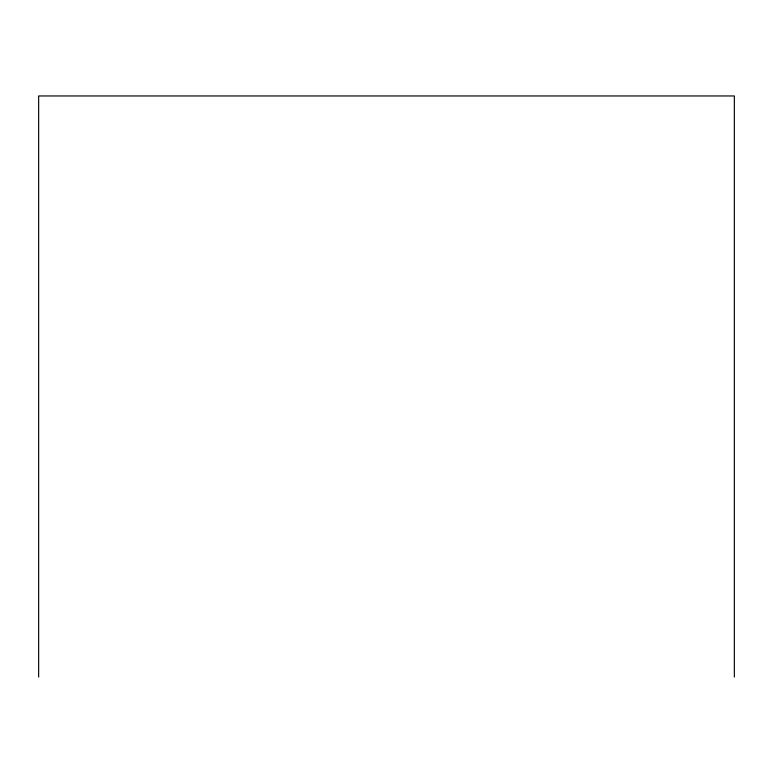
<?xml version="1.0" encoding="UTF-8"?>
<svg xmlns="http://www.w3.org/2000/svg" width="773" height="773" viewBox="0 0 773 773"><rect width="100%" height="100%" fill="white"/><g stroke="black" fill="none" stroke-linecap="round" stroke-linejoin="round"><path stroke-width="1.16" d="M734.35 677.042L734.35 95.958L38.65 95.958L38.65 677.042"/></g></svg>
